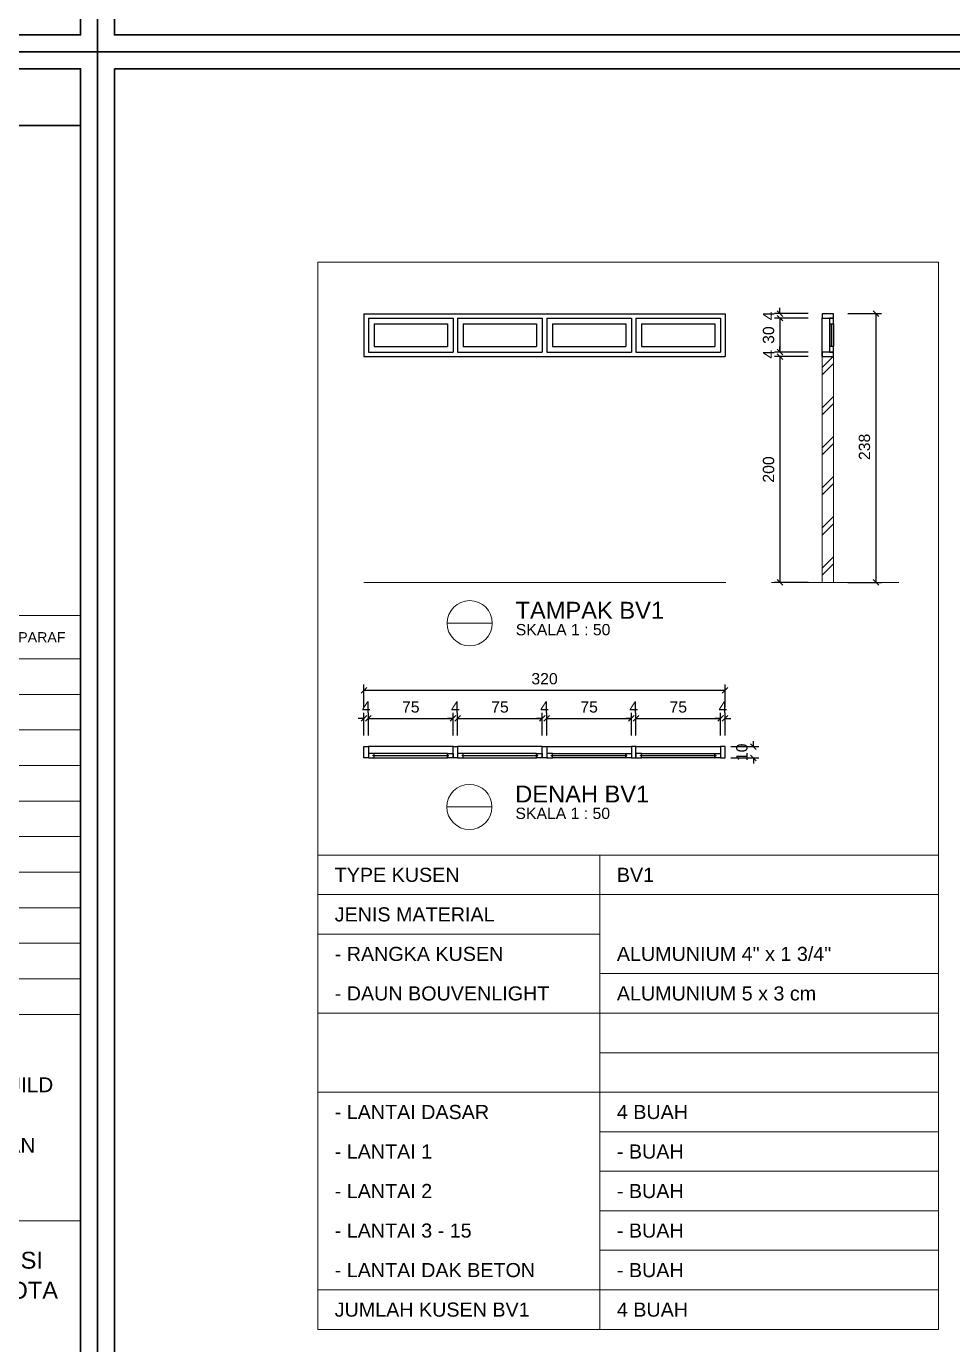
# Model space of a CAD drawing. Header units: millimetres. Extents: x -108 to 357, y -17 to 192.
# Drawn here: x 292.38 to 308.79, y 4.69 to 28.03 of the extents above; entities that cross this region are included whole.
import ezdxf
from ezdxf.enums import TextEntityAlignment as Align

# ---------------------------------------------------------------- set-up
doc = ezdxf.new("R2010")
doc.units = ezdxf.units.MM
doc.layers.get('defpoints').update_dxf_attribs({"color": 1})
for name, color, linetype, lineweight in [('ars', 11, 'Continuous', 0), ('KACA', 151, 'Continuous', 5), ('KOP', 7, 'Continuous', 20), ('KOP GARIS', 1, 'Continuous', 30), ('lan', 7, 'Continuous', 15), ('NOT', 7, 'Continuous', 20), ('tem', 5, 'Continuous', 20), ('u', 6, 'Continuous', 20)]:
    doc.layers.add(name, color=color, linetype=linetype, lineweight=lineweight)
doc.layers.add('Kusen', color=30, linetype='Continuous')
doc.styles.add('BOLD', font='arial.ttf')
doc.styles.get("Standard").update_dxf_attribs({"font": 'arial.ttf'})
doc.dimstyles.new('SK-50', dxfattribs={"dimscale": 0, "dimtxt": 0.2, "dimasz": 0.1, "dimexe": 0.1, "dimexo": 0, "dimgap": 0.1, "dimtad": 1, "dimdec": 0, "dimlfac": 50, "dimzin": 0, "dimdsep": 46, "dimtxsty": 'Standard', "dimblk": 'OBLIQUE', "dimcen": 0.09, "dimclrd": 256, "dimclre": 256, "dimclrt": 256, "dimadec": 0, "dimazin": 0, "dimtfac": 1, "dimtdec": 0, "dimtofl": 0, "dimtmove": 0, "dimatfit": 3, "dimldrblk": 'OBLIQUE', "dimfxl": 0, "dimtolj": 1, "dimtzin": 0, "dimarcsym": 0})

# ---------------------------------------------------------------- blocks, each defined once
blk = doc.blocks.new('BV 320')
at = {"layer": 'KACA'}
for points in [[(0.0275, 3.12), (0.0275, 2.45), (0.0325, 2.45), (0.0325, 3.12)], [(0.0275, 2.33), (0.0275, 1.66), (0.0325, 1.66), (0.0325, 2.33)], [(0.0275, 0.87), (0.0275, 1.54), (0.0325, 1.54), (0.0325, 0.87)], [(0.0275, 0.08), (0.0275, 0.75), (0.0325, 0.75), (0.0325, 0.08)]]:
    blk.add_lwpolyline(points, close=True, dxfattribs=at)
at = {"layer": 'Kusen'}
for p, q in [((-0.05, 2.41), (-0.05, 3.16)), ((0.01, 2.46), (0.01, 3.11)), ((0.05, 3.11), (0.05, 2.46)), ((-0.05, 1.62), (-0.05, 2.37)), ((0.01, 1.67), (0.01, 2.32)), ((0.05, 2.32), (0.05, 1.67)), ((-0.05, 1.58), (-0.05, 0.83)), ((0.01, 1.53), (0.01, 0.88)), ((0.05, 0.88), (0.05, 1.53)), ((-0.05, 0.79), (-0.05, 0.04)), ((0.01, 0.74), (0.01, 0.09)), ((0.05, 0.09), (0.05, 0.74))]:
    blk.add_line(p, q, dxfattribs=at)
for points in [[(-0.05, 3.2), (-0.05, 3.16), (0.05, 3.16), (0.05, 3.2)], [(-0.05, 2.41), (-0.05, 2.37), (0.05, 2.37), (0.05, 2.41)], [(-0.05, 1.58), (-0.05, 1.62), (0.05, 1.62), (0.05, 1.58)], [(-0.05, 0.79), (-0.05, 0.83), (0.05, 0.83), (0.05, 0.79)], [(-0.05, 0), (-0.05, 0.04), (0.05, 0.04), (0.05, 0)]]:
    blk.add_lwpolyline(points, close=True, dxfattribs=at)
for points in [[(0.0275, 3.11), (0.01, 3.11), (0.01, 3.16), (0.05, 3.16), (0.05, 3.11), (0.0325, 3.11), (0.0325, 3.12), (0.0275, 3.12), (0.0275, 3.11)], [(0.0275, 2.46), (0.01, 2.46), (0.01, 2.41), (0.05, 2.41), (0.05, 2.46), (0.0325, 2.46), (0.0325, 2.45), (0.0275, 2.45), (0.0275, 2.46)], [(0.0275, 2.32), (0.01, 2.32), (0.01, 2.37), (0.05, 2.37), (0.05, 2.32), (0.0325, 2.32), (0.0325, 2.33), (0.0275, 2.33), (0.0275, 2.32)], [(0.0275, 1.67), (0.01, 1.67), (0.01, 1.62), (0.05, 1.62), (0.05, 1.67), (0.0325, 1.67), (0.0325, 1.66), (0.0275, 1.66), (0.0275, 1.67)], [(0.0275, 1.53), (0.01, 1.53), (0.01, 1.58), (0.05, 1.58), (0.05, 1.53), (0.0325, 1.53), (0.0325, 1.54), (0.0275, 1.54), (0.0275, 1.53)], [(0.0275, 0.88), (0.01, 0.88), (0.01, 0.83), (0.05, 0.83), (0.05, 0.88), (0.0325, 0.88), (0.0325, 0.87), (0.0275, 0.87), (0.0275, 0.88)], [(0.0275, 0.74), (0.01, 0.74), (0.01, 0.79), (0.05, 0.79), (0.05, 0.74), (0.0325, 0.74), (0.0325, 0.75), (0.0275, 0.75), (0.0275, 0.74)], [(0.0275, 0.09), (0.01, 0.09), (0.01, 0.04), (0.05, 0.04), (0.05, 0.09), (0.0325, 0.09), (0.0325, 0.08), (0.0275, 0.08), (0.0275, 0.09)]]:
    blk.add_lwpolyline(points, dxfattribs=at)
blk = doc.blocks.new('_Oblique')
at = {"color": 0, "linetype": 'ByBlock', "lineweight": -2}
blk.add_line((-0.5, -0.5), (0.5, 0.5), dxfattribs=at)
blk = doc.blocks.new('*D189')
at = {"layer": 'defpoints', "color": 0}
for p in [(299.942, 15.776), (298.442, 15.476), (299.942, 15.476)]:
    blk.add_point(p, dxfattribs=at)
at = {"layer": 'u', "lineweight": -2}
for p, q in [((298.442, 15.476), (298.442, 15.876)), ((298.442, 15.776), (299.942, 15.776)), ((299.942, 15.476), (299.942, 15.876))]:
    blk.add_line(p, q, dxfattribs=at)
at = {"layer": 'u', "lineweight": -2, "xscale": 0.1, "yscale": 0.1, "zscale": 0.1, "rotation": 180}
blk.add_blockref('_Oblique', (298.442, 15.776), dxfattribs=at)
at = {"layer": 'u', "lineweight": -2, "xscale": 0.1, "yscale": 0.1, "zscale": 0.1}
blk.add_blockref('_Oblique', (299.942, 15.776), dxfattribs=at)
at = {"layer": 'u', "insert": (299.192, 15.978), "char_height": 0.2, "attachment_point": 5}
blk.add_mtext('\\A1;75', dxfattribs=at)
blk = doc.blocks.new('*D552')
at = {"layer": 'defpoints', "color": 0}
for p in [(300.022, 15.776), (299.942, 15.476), (300.022, 15.476)]:
    blk.add_point(p, dxfattribs=at)
at = {"layer": 'u', "lineweight": -2}
for p, q in [((299.942, 15.776), (299.842, 15.776)), ((299.942, 15.476), (299.942, 15.876)), ((300.022, 15.476), (300.022, 15.876)), ((300.022, 15.776), (300.122, 15.776))]:
    blk.add_line(p, q, dxfattribs=at)
at = {"layer": 'u', "lineweight": -2, "xscale": 0.1, "yscale": 0.1, "zscale": 0.1}
blk.add_blockref('_Oblique', (299.942, 15.776), dxfattribs=at)
at = {"layer": 'u', "lineweight": -2, "xscale": 0.1, "yscale": 0.1, "zscale": 0.1, "rotation": 180}
blk.add_blockref('_Oblique', (300.022, 15.776), dxfattribs=at)
at = {"layer": 'u', "insert": (299.982, 15.976), "char_height": 0.2, "attachment_point": 5}
blk.add_mtext('\\A1;4', dxfattribs=at)
blk = doc.blocks.new('*D190')
at = {"layer": 'defpoints', "color": 0}
for p in [(304.762, 16.276), (298.362, 15.976), (304.762, 15.976)]:
    blk.add_point(p, dxfattribs=at)
at = {"layer": 'u', "lineweight": -2}
for p, q in [((298.362, 15.976), (298.362, 16.376)), ((304.762, 15.976), (304.762, 16.376)), ((298.362, 16.276), (304.762, 16.276))]:
    blk.add_line(p, q, dxfattribs=at)
at = {"layer": 'u', "lineweight": -2, "xscale": 0.1, "yscale": 0.1, "zscale": 0.1, "rotation": 180}
blk.add_blockref('_Oblique', (298.362, 16.276), dxfattribs=at)
at = {"layer": 'u', "lineweight": -2, "xscale": 0.1, "yscale": 0.1, "zscale": 0.1}
blk.add_blockref('_Oblique', (304.762, 16.276), dxfattribs=at)
at = {"layer": 'u', "insert": (301.562, 16.478), "char_height": 0.2, "attachment_point": 5}
blk.add_mtext('\\A1;320', dxfattribs=at)
blk = doc.blocks.new('*D191')
at = {"layer": 'defpoints', "color": 0}
for p in [(304.862, 15.276), (304.862, 15.076), (305.262, 15.076)]:
    blk.add_point(p, dxfattribs=at)
at = {"layer": 'u', "lineweight": -2}
for p, q in [((304.862, 15.276), (305.362, 15.276)), ((305.262, 15.276), (305.262, 15.376)), ((304.862, 15.076), (305.362, 15.076)), ((305.262, 15.076), (305.262, 14.976))]:
    blk.add_line(p, q, dxfattribs=at)
at = {"layer": 'u', "lineweight": -2, "xscale": 0.1, "yscale": 0.1, "zscale": 0.1}
for p, rotation in [((305.262, 15.276), 270), ((305.262, 15.076), 90)]:
    blk.add_blockref('_Oblique', p, dxfattribs=dict(at, rotation=rotation))
at = {"layer": 'u', "insert": (305.06, 15.176), "char_height": 0.2, "attachment_point": 5, "rotation": 90}
blk.add_mtext('\\A1;10', dxfattribs=at)
blk = doc.blocks.new('*D553')
at = {"layer": 'defpoints', "color": 0}
for p in [(298.442, 15.776), (298.362, 15.476), (298.442, 15.476)]:
    blk.add_point(p, dxfattribs=at)
at = {"layer": 'u', "lineweight": -2}
for p, q in [((298.362, 15.776), (298.262, 15.776)), ((298.362, 15.476), (298.362, 15.876)), ((298.442, 15.476), (298.442, 15.876)), ((298.442, 15.776), (298.542, 15.776))]:
    blk.add_line(p, q, dxfattribs=at)
at = {"layer": 'u', "lineweight": -2, "xscale": 0.1, "yscale": 0.1, "zscale": 0.1}
blk.add_blockref('_Oblique', (298.362, 15.776), dxfattribs=at)
at = {"layer": 'u', "lineweight": -2, "xscale": 0.1, "yscale": 0.1, "zscale": 0.1, "rotation": 180}
blk.add_blockref('_Oblique', (298.442, 15.776), dxfattribs=at)
at = {"layer": 'u', "insert": (298.402, 15.976), "char_height": 0.2, "attachment_point": 5}
blk.add_mtext('\\A1;4', dxfattribs=at)
blk = doc.blocks.new('Ndtpd')
blk.add_line((0.747, 0), (-0.747, 0))
blk.add_circle((0, 0), 0.747)
at = {"flags": 4}
for tag, height, p in [('NO', 0.5, (0, 0.148)), ('NOLBR', 0.3, (0, -0.398))]:
    blk.add_attdef(tag, text='', height=height, dxfattribs=at).set_placement(p, align=Align.CENTER)
for tag, p, height in [('NDTPD', (1.516, 0.148), 0.5), ('SKALA', (1.523, -0.398), 0.3)]:
    blk.add_attdef(tag, p, '', height=height, dxfattribs=at)
blk = doc.blocks.new('*D194')
at = {"layer": 'defpoints', "color": 0}
for p in [(301.522, 15.776), (300.022, 15.476), (301.522, 15.476)]:
    blk.add_point(p, dxfattribs=at)
at = {"layer": 'u', "lineweight": -2}
for p, q in [((300.022, 15.476), (300.022, 15.876)), ((300.022, 15.776), (301.522, 15.776)), ((301.522, 15.476), (301.522, 15.876))]:
    blk.add_line(p, q, dxfattribs=at)
at = {"layer": 'u', "lineweight": -2, "xscale": 0.1, "yscale": 0.1, "zscale": 0.1, "rotation": 180}
blk.add_blockref('_Oblique', (300.022, 15.776), dxfattribs=at)
at = {"layer": 'u', "lineweight": -2, "xscale": 0.1, "yscale": 0.1, "zscale": 0.1}
blk.add_blockref('_Oblique', (301.522, 15.776), dxfattribs=at)
at = {"layer": 'u', "insert": (300.772, 15.978), "char_height": 0.2, "attachment_point": 5}
blk.add_mtext('\\A1;75', dxfattribs=at)
blk = doc.blocks.new('*D554')
at = {"layer": 'defpoints', "color": 0}
for p in [(301.602, 15.776), (301.522, 15.476), (301.602, 15.476)]:
    blk.add_point(p, dxfattribs=at)
at = {"layer": 'u', "lineweight": -2}
for p, q in [((301.522, 15.776), (301.422, 15.776)), ((301.522, 15.476), (301.522, 15.876)), ((301.602, 15.476), (301.602, 15.876)), ((301.602, 15.776), (301.702, 15.776))]:
    blk.add_line(p, q, dxfattribs=at)
at = {"layer": 'u', "lineweight": -2, "xscale": 0.1, "yscale": 0.1, "zscale": 0.1}
blk.add_blockref('_Oblique', (301.522, 15.776), dxfattribs=at)
at = {"layer": 'u', "lineweight": -2, "xscale": 0.1, "yscale": 0.1, "zscale": 0.1, "rotation": 180}
blk.add_blockref('_Oblique', (301.602, 15.776), dxfattribs=at)
at = {"layer": 'u', "insert": (301.562, 15.976), "char_height": 0.2, "attachment_point": 5}
blk.add_mtext('\\A1;4', dxfattribs=at)
blk = doc.blocks.new('*D196')
at = {"layer": 'defpoints', "color": 0}
for p in [(303.102, 15.776), (301.602, 15.476), (303.102, 15.476)]:
    blk.add_point(p, dxfattribs=at)
at = {"layer": 'u', "lineweight": -2}
for p, q in [((301.602, 15.476), (301.602, 15.876)), ((301.602, 15.776), (303.102, 15.776)), ((303.102, 15.476), (303.102, 15.876))]:
    blk.add_line(p, q, dxfattribs=at)
at = {"layer": 'u', "lineweight": -2, "xscale": 0.1, "yscale": 0.1, "zscale": 0.1, "rotation": 180}
blk.add_blockref('_Oblique', (301.602, 15.776), dxfattribs=at)
at = {"layer": 'u', "lineweight": -2, "xscale": 0.1, "yscale": 0.1, "zscale": 0.1}
blk.add_blockref('_Oblique', (303.102, 15.776), dxfattribs=at)
at = {"layer": 'u', "insert": (302.352, 15.978), "char_height": 0.2, "attachment_point": 5}
blk.add_mtext('\\A1;75', dxfattribs=at)
blk = doc.blocks.new('*D555')
at = {"layer": 'defpoints', "color": 0}
for p in [(303.182, 15.776), (303.102, 15.476), (303.182, 15.476)]:
    blk.add_point(p, dxfattribs=at)
at = {"layer": 'u', "lineweight": -2}
for p, q in [((303.102, 15.776), (303.002, 15.776)), ((303.102, 15.476), (303.102, 15.876)), ((303.182, 15.476), (303.182, 15.876)), ((303.182, 15.776), (303.282, 15.776))]:
    blk.add_line(p, q, dxfattribs=at)
at = {"layer": 'u', "lineweight": -2, "xscale": 0.1, "yscale": 0.1, "zscale": 0.1}
blk.add_blockref('_Oblique', (303.102, 15.776), dxfattribs=at)
at = {"layer": 'u', "lineweight": -2, "xscale": 0.1, "yscale": 0.1, "zscale": 0.1, "rotation": 180}
blk.add_blockref('_Oblique', (303.182, 15.776), dxfattribs=at)
at = {"layer": 'u', "insert": (303.142, 15.976), "char_height": 0.2, "attachment_point": 5}
blk.add_mtext('\\A1;4', dxfattribs=at)
blk = doc.blocks.new('*D198')
at = {"layer": 'defpoints', "color": 0}
for p in [(304.682, 15.776), (303.182, 15.476), (304.682, 15.476)]:
    blk.add_point(p, dxfattribs=at)
at = {"layer": 'u', "lineweight": -2}
for p, q in [((303.182, 15.476), (303.182, 15.876)), ((303.182, 15.776), (304.682, 15.776)), ((304.682, 15.476), (304.682, 15.876))]:
    blk.add_line(p, q, dxfattribs=at)
at = {"layer": 'u', "lineweight": -2, "xscale": 0.1, "yscale": 0.1, "zscale": 0.1, "rotation": 180}
blk.add_blockref('_Oblique', (303.182, 15.776), dxfattribs=at)
at = {"layer": 'u', "lineweight": -2, "xscale": 0.1, "yscale": 0.1, "zscale": 0.1}
blk.add_blockref('_Oblique', (304.682, 15.776), dxfattribs=at)
at = {"layer": 'u', "insert": (303.932, 15.978), "char_height": 0.2, "attachment_point": 5}
blk.add_mtext('\\A1;75', dxfattribs=at)
blk = doc.blocks.new('*D556')
at = {"layer": 'defpoints', "color": 0}
for p in [(304.762, 15.776), (304.682, 15.476), (304.762, 15.476)]:
    blk.add_point(p, dxfattribs=at)
at = {"layer": 'u', "lineweight": -2}
for p, q in [((304.682, 15.776), (304.582, 15.776)), ((304.682, 15.476), (304.682, 15.876)), ((304.762, 15.476), (304.762, 15.876)), ((304.762, 15.776), (304.862, 15.776))]:
    blk.add_line(p, q, dxfattribs=at)
at = {"layer": 'u', "lineweight": -2, "xscale": 0.1, "yscale": 0.1, "zscale": 0.1}
blk.add_blockref('_Oblique', (304.682, 15.776), dxfattribs=at)
at = {"layer": 'u', "lineweight": -2, "xscale": 0.1, "yscale": 0.1, "zscale": 0.1, "rotation": 180}
blk.add_blockref('_Oblique', (304.762, 15.776), dxfattribs=at)
at = {"layer": 'u', "insert": (304.722, 15.976), "char_height": 0.2, "attachment_point": 5}
blk.add_mtext('\\A1;4', dxfattribs=at)
blk = doc.blocks.new('*D566')
at = {"layer": 'defpoints', "color": 0}
for p in [(306.234, 22.185), (305.734, 18.185), (306.234, 18.185)]:
    blk.add_point(p, dxfattribs=at)
at = {"layer": 'u', "lineweight": -2}
for p, q in [((306.234, 22.185), (305.634, 22.185)), ((305.734, 22.185), (305.734, 18.185)), ((306.234, 18.185), (305.634, 18.185))]:
    blk.add_line(p, q, dxfattribs=at)
at = {"layer": 'u', "lineweight": -2, "xscale": 0.1, "yscale": 0.1, "zscale": 0.1}
for p, rotation in [((305.734, 22.185), 90), ((305.734, 18.185), 270)]:
    blk.add_blockref('_Oblique', p, dxfattribs=dict(at, rotation=rotation))
at = {"layer": 'u', "insert": (305.532, 20.185), "char_height": 0.2, "attachment_point": 5, "rotation": 90}
blk.add_mtext('\\A1;200', dxfattribs=at)
blk = doc.blocks.new('*D567')
at = {"layer": 'defpoints', "color": 0}
for p in [(306.234, 22.945), (305.734, 22.865), (306.234, 22.865)]:
    blk.add_point(p, dxfattribs=at)
at = {"layer": 'u', "lineweight": -2}
for p, q in [((306.234, 22.945), (305.634, 22.945)), ((305.734, 22.945), (305.734, 23.045)), ((306.234, 22.865), (305.634, 22.865)), ((305.734, 22.865), (305.734, 22.765))]:
    blk.add_line(p, q, dxfattribs=at)
at = {"layer": 'u', "lineweight": -2, "xscale": 0.1, "yscale": 0.1, "zscale": 0.1}
for p, rotation in [((305.734, 22.945), 270), ((305.734, 22.865), 90)]:
    blk.add_blockref('_Oblique', p, dxfattribs=dict(at, rotation=rotation))
at = {"layer": 'u', "insert": (305.534, 22.905), "char_height": 0.2, "attachment_point": 5, "rotation": 90}
blk.add_mtext('\\A1;4', dxfattribs=at)
blk = doc.blocks.new('*D568')
at = {"layer": 'defpoints', "color": 0}
for p in [(306.934, 22.945), (306.934, 18.185), (307.434, 18.185)]:
    blk.add_point(p, dxfattribs=at)
at = {"layer": 'u', "lineweight": -2}
for p, q in [((306.934, 22.945), (307.534, 22.945)), ((307.434, 22.945), (307.434, 18.185)), ((306.934, 18.185), (307.534, 18.185))]:
    blk.add_line(p, q, dxfattribs=at)
at = {"layer": 'u', "lineweight": -2, "xscale": 0.1, "yscale": 0.1, "zscale": 0.1}
for p, rotation in [((307.434, 22.945), 90), ((307.434, 18.185), 270)]:
    blk.add_blockref('_Oblique', p, dxfattribs=dict(at, rotation=rotation))
at = {"layer": 'u', "insert": (307.232, 20.585), "char_height": 0.2, "attachment_point": 5, "rotation": 90}
blk.add_mtext('\\A1;238', dxfattribs=at)
blk = doc.blocks.new('*D569')
at = {"layer": 'defpoints', "color": 0}
for p in [(305.734, 22.185), (306.234, 22.265), (306.234, 22.185)]:
    blk.add_point(p, dxfattribs=at)
at = {"layer": 'u', "lineweight": -2}
for p, q in [((306.234, 22.265), (305.634, 22.265)), ((306.234, 22.185), (305.634, 22.185)), ((305.734, 22.265), (305.734, 22.365)), ((305.734, 22.185), (305.734, 22.085))]:
    blk.add_line(p, q, dxfattribs=at)
at = {"layer": 'u', "lineweight": -2, "xscale": 0.1, "yscale": 0.1, "zscale": 0.1}
for p, rotation in [((305.734, 22.265), 270), ((305.734, 22.185), 90)]:
    blk.add_blockref('_Oblique', p, dxfattribs=dict(at, rotation=rotation))
at = {"layer": 'u', "insert": (305.534, 22.225), "char_height": 0.2, "attachment_point": 5, "rotation": 90}
blk.add_mtext('\\A1;4', dxfattribs=at)
blk = doc.blocks.new('*D570')
at = {"layer": 'defpoints', "color": 0}
for p in [(306.234, 22.865), (305.734, 22.265), (306.234, 22.265)]:
    blk.add_point(p, dxfattribs=at)
at = {"layer": 'u', "lineweight": -2}
for p, q in [((306.234, 22.865), (305.634, 22.865)), ((305.734, 22.865), (305.734, 22.265)), ((306.234, 22.265), (305.634, 22.265))]:
    blk.add_line(p, q, dxfattribs=at)
at = {"layer": 'u', "lineweight": -2, "xscale": 0.1, "yscale": 0.1, "zscale": 0.1}
for p, rotation in [((305.734, 22.865), 90), ((305.734, 22.265), 270)]:
    blk.add_blockref('_Oblique', p, dxfattribs=dict(at, rotation=rotation))
at = {"layer": 'u', "insert": (305.532, 22.565), "char_height": 0.2, "attachment_point": 5, "rotation": 90}
blk.add_mtext('\\A1;30', dxfattribs=at)
blk = doc.blocks.new('KOP A3 DED')
blk.add_lwpolyline([(-21, 29.697), (21, 29.697), (21, 0), (-21, 0), (-21, 29.697)])
at = {"layer": 'KOP'}
for p, q in [((15.51, 23.042), (20.8, 23.042)), ((15.51, 22.531), (20.8, 22.531)), ((15.51, 22.111), (20.8, 22.111)), ((15.51, 21.691), (20.8, 21.691)), ((15.51, 21.271), (20.8, 21.271)), ((15.51, 20.852), (20.8, 20.852)), ((15.51, 20.432), (20.8, 20.432)), ((15.51, 20.012), (20.8, 20.012)), ((15.51, 19.592), (20.8, 19.592)), ((15.51, 19.172), (20.8, 19.172)), ((15.51, 18.753), (20.8, 18.753)), ((15.51, 18.333), (20.8, 18.333)), ((15.51, 18.333), (20.8, 18.333)), ((15.51, 15.896), (20.8, 15.896))]:
    blk.add_line(p, q, dxfattribs=at)
at = {"layer": 'KOP GARIS'}
blk.add_line((15.51, 28.826), (20.8, 28.826), dxfattribs=at)
blk.add_lwpolyline([(-20.8, 29.497), (20.8, 29.497), (20.8, 0.2), (-20.8, 0.2)], close=True, dxfattribs=at)
at = {"layer": 'KOP', "style": 'BOLD'}
for s, height, p in [('PARAF', 0.12, (20.343, 22.786)), ('JASA KONSTRUKSI DESIGN AND BUILD', 0.17498, (18.155, 17.501)), ('PULOGEBANG DAN PENGGILINGAN', 0.17498, (18.155, 16.786)), ('PEMERINTAH PROVINSI ', 0.19998, (18.773, 15.43)), ('DAERAH KHUSU IBUKOTA', 0.19998, (18.773, 15.075))]:
    blk.add_text(s, height=height, dxfattribs=at).set_placement(p, align=Align.MIDDLE_CENTER)
for tag, p in [('JUDUL1', (15.945, 4.092)), ('JUDUL2', (15.945, 3.747)), ('JUDUL3', (15.945, 3.427)), ('NO', (17.215, 1.101)), ('REFF', (17.207, 0.727)), ('FILE', (17.189, 0.336))]:
    blk.add_attdef(tag, p, '', height=0.12, dxfattribs=at)
for tag, p in [('SCALE1', (18.171, 1.948)), ('NAME', (16.363, 1.738)), ('SCALE2', (18.169, 1.733)), ('DATE', (19.9, 1.757)), ('SCALE3', (18.17, 1.521))]:
    blk.add_attdef(tag, text='', height=0.12, dxfattribs=at).set_placement(p, align=Align.MIDDLE_CENTER)

msp = doc.modelspace()

# ---------------------------------------------------------------- hatches: boundary and pattern name
at = {"layer": 'ars'}
h = msp.add_hatch(dxfattribs=at)
h.set_pattern_fill('TEMBOK', color=256, scale=0.502197)
h.set_pattern_definition([(225, (316.82676, 111.04327), (0.355107, -0.355107), []), (225, (316.7012, 111.04327), (0.355107, -0.355107), [])])
h.paths.add_polyline_path([(306.68206, 18.18453), (306.68206, 22.18453), (306.48118, 22.18453), (306.48118, 18.18453)])

# ---------------------------------------------------------------- linework, layer by layer
msp.add_lwpolyline([(306.65381, 22.36453), (306.65381, 22.76453), (306.64381, 22.76453), (306.64381, 22.36453)], dxfattribs=at)
at = {"layer": 'Kusen', "linetype": 'ByBlock'}
for p, q in [((298.36196, 22.94453), (298.36196, 22.18453)), ((298.36196, 22.94453), (304.76196, 22.94453)), ((304.76196, 22.94453), (304.76196, 22.18453)), ((298.44196, 22.86453), (298.44196, 22.26453)), ((298.44196, 22.86453), (299.94196, 22.86453)), ((298.54196, 22.76453), (298.54196, 22.36453)), ((298.54196, 22.76453), (299.84196, 22.76453)), ((299.84196, 22.76453), (299.84196, 22.36453)), ((299.94196, 22.86453), (299.94196, 22.26453)), ((300.02196, 22.86453), (301.52196, 22.86453)), ((300.02196, 22.86453), (300.02196, 22.26453)), ((300.12196, 22.76453), (301.42196, 22.76453)), ((300.12196, 22.76453), (300.12196, 22.36453)), ((301.42196, 22.76453), (301.42196, 22.36453)), ((301.52196, 22.86453), (301.52196, 22.26453)), ((301.60196, 22.86453), (303.10196, 22.86453)), ((301.60196, 22.86453), (301.60196, 22.26453)), ((301.70196, 22.76453), (303.00196, 22.76453)), ((301.70196, 22.76453), (301.70196, 22.36453)), ((303.00196, 22.76453), (303.00196, 22.36453)), ((303.10196, 22.86453), (303.10196, 22.26453)), ((303.18196, 22.86453), (304.68196, 22.86453)), ((303.18196, 22.86453), (303.18196, 22.26453)), ((303.28196, 22.76453), (304.58196, 22.76453)), ((303.28196, 22.76453), (303.28196, 22.36453)), ((304.58196, 22.76453), (304.58196, 22.36453)), ((304.68196, 22.86453), (304.68196, 22.26453)), ((298.36196, 22.18453), (304.76196, 22.18453)), ((298.44196, 22.26453), (299.94196, 22.26453)), ((298.54196, 22.36453), (299.84196, 22.36453)), ((300.02196, 22.26453), (301.52196, 22.26453)), ((300.12196, 22.36453), (301.42196, 22.36453)), ((301.60196, 22.26453), (303.10196, 22.26453)), ((301.70196, 22.36453), (303.00196, 22.36453)), ((303.18196, 22.26453), (304.68196, 22.26453)), ((303.28196, 22.36453), (304.58196, 22.36453))]:
    msp.add_line(p, q, dxfattribs=at)
at = {"layer": 'Kusen'}
for p, q in [((306.48381, 22.18453), (306.48381, 22.86453)), ((306.61381, 22.76453), (306.61381, 22.36453)), ((306.68381, 22.76453), (306.68381, 22.36453))]:
    msp.add_line(p, q, dxfattribs=at)
for points in [[(306.48381, 22.86453), (306.68381, 22.86453), (306.68381, 22.94453), (306.48381, 22.94453)], [(306.61381, 22.76453), (306.68381, 22.76453), (306.68381, 22.86453), (306.61381, 22.86453)], [(306.48381, 22.18453), (306.68381, 22.18453), (306.68381, 22.26453), (306.48381, 22.26453)], [(306.61381, 22.26453), (306.68381, 22.26453), (306.68381, 22.36453), (306.61381, 22.36453)]]:
    msp.add_lwpolyline(points, close=True, dxfattribs=at)
at = {"layer": 'lan'}
for p, q in [((297.54364, 4.95552), (297.54364, 23.85552)), ((308.54364, 23.85552), (297.54364, 23.85552)), ((308.54364, 4.95552), (308.54364, 23.85552)), ((305.58381, 18.18453), (307.83789, 18.18453)), ((308.54364, 13.35552), (297.54364, 13.35552)), ((302.54364, 4.95552), (302.54364, 13.35552)), ((308.54364, 12.65552), (297.54364, 12.65552)), ((302.54364, 11.95552), (297.54364, 11.95552)), ((308.54364, 11.25552), (302.54364, 11.25552)), ((308.54364, 10.55552), (297.54364, 10.55552)), ((308.54364, 9.85552), (302.54364, 9.85552)), ((308.54364, 9.15552), (297.54364, 9.15552)), ((308.54364, 8.45552), (302.54364, 8.45552)), ((308.54364, 7.75552), (302.54364, 7.75552)), ((308.54364, 7.05552), (302.54364, 7.05552)), ((308.54364, 6.35552), (302.54364, 6.35552)), ((308.54364, 5.65552), (297.54364, 5.65552)), ((308.54364, 4.95552), (297.54364, 4.95552))]:
    msp.add_line(p, q, dxfattribs=at)
at = {"layer": 'lan', "linetype": 'Continuous', "ltscale": 2}
msp.add_line((304.77714, 18.18453), (298.36196, 18.18453), dxfattribs=at)
at = {"layer": 'tem'}
for p, q in [((306.48293, 22.18453), (306.48293, 18.18453)), ((306.68381, 22.18453), (306.48293, 22.18453)), ((306.68381, 18.18453), (306.68381, 22.18453))]:
    msp.add_line(p, q, dxfattribs=at)

# ---------------------------------------------------------------- block references
at = {"xscale": 1.5, "yscale": 1.5, "zscale": 1.5}
for p in [(262.13958, 27.58074), (325.13958, 27.58074), (262.13958, -16.96472), (325.13958, -16.96472)]:
    msp.add_blockref('KOP A3 DED', p, dxfattribs=at)
at = {"xscale": 2, "yscale": 2, "zscale": 2, "rotation": 270}
msp.add_blockref('BV 320', (298.36196, 15.17581), dxfattribs=at)
at = {"layer": 'NOT'}
ref = msp.add_blockref('Ndtpd', (300.23635, 17.46193), dxfattribs=dict(at, xscale=0.5354752342704153, yscale=0.5354752342704153, zscale=0.5354752342704153))
ref.add_attrib('NDTPD', 'TAMPAK BV1', (301.04814, 17.54095), dxfattribs={"layer": '0', "height": 0.3, "flags": 4})
ref.add_attrib('SKALA', 'SKALA 1 : 50', (301.05201, 17.24862), dxfattribs={"layer": '0', "height": 0.2, "flags": 4})
ref = msp.add_blockref('Ndtpd', (300.23032, 14.20832), dxfattribs=dict(at, xscale=0.5354752342704153, yscale=0.5354752342704153, zscale=0.5354752342704153))
ref.add_attrib('NDTPD', 'DENAH BV1', (301.04211, 14.28733), dxfattribs={"layer": '0', "height": 0.3, "flags": 4})
ref.add_attrib('SKALA', 'SKALA 1 : 50', (301.04598, 13.995), dxfattribs={"layer": '0', "height": 0.2, "flags": 4})

# ---------------------------------------------------------------- texts
for s, p in [('TYPE KUSEN', (297.84364, 12.88052)), ('BV1', (302.84364, 12.88052)), ('JENIS MATERIAL', (297.84364, 12.18052)), ('- RANGKA KUSEN', (297.84364, 11.48052)), ('ALUMUNIUM 4" x 1 3/4"', (302.84364, 11.48052)), ('- DAUN BOUVENLIGHT', (297.84364, 10.78052)), ('ALUMUNIUM 5 x 3 cm', (302.84364, 10.78052)), ('- LANTAI DASAR', (297.84364, 8.68052)), ('4 BUAH', (302.84364, 8.68052)), ('- LANTAI 1', (297.84364, 7.98052)), ('- BUAH', (302.84364, 7.98052)), ('- LANTAI 2', (297.84364, 7.28052)), ('- BUAH', (302.84364, 7.28052)), ('- LANTAI 3 - 15', (297.84364, 6.58052)), ('- BUAH', (302.84364, 6.58052)), ('- LANTAI DAK BETON', (297.84364, 5.88052)), ('- BUAH', (302.84364, 5.88052)), ('JUMLAH KUSEN BV1', (297.84364, 5.18052)), ('4 BUAH', (302.84364, 5.18052))]:
    msp.add_text(s, height=0.25, dxfattribs=at).set_placement(p)

# ---------------------------------------------------------------- dimensions: what is measured, and where the dimension line sits
at = {"layer": 'u'}
for base, p1, p2, override, picture, middle in [((305.73381, 22.26453), (306.23381, 22.86453), (306.23381, 22.26453), {"dimscale": 1}, '*D570', (305.73381, 22.56453)), ((305.73381, 22.86453), (306.23381, 22.94453), (306.23381, 22.86453), {"dimscale": 1}, '*D567', (305.73381, 22.90453)), ((307.43381, 18.18453), (306.93381, 22.94453), (306.93381, 18.18453), {"dimscale": 1}, '*D568', (307.43381, 20.58453)), ((305.73381, 18.18453), (306.23381, 22.18453), (306.23381, 18.18453), {"dimscale": 1}, '*D566', (305.73381, 20.18453)), ((305.73381, 22.18453), (306.23381, 22.26453), (306.23381, 22.18453), {"dimscale": 1}, '*D569', (305.73381, 22.22453)), ((305.26196, 15.07581), (304.86196, 15.27581), (304.86196, 15.07581), {"dimscale": 1, "dimtxt": 0.2}, '*D191', (305.26196, 15.17581))]:
    dim = msp.add_linear_dim(base=base, p1=p1, p2=p2, angle=270, dimstyle='SK-50', override=override, dxfattribs=at)
    dim.commit()
    dim.dimension.update_dxf_attribs({"geometry": picture, "text_midpoint": middle, "dimtype": 160})
for base, p1, p2, override, picture, middle in [((304.76196, 16.27581), (298.36196, 15.97581), (304.76196, 15.97581), {"dimscale": 1, "dimtxt": 0.2}, '*D190', (301.56196, 16.27581)), ((298.44196, 15.77581), (298.36196, 15.47581), (298.44196, 15.47581), {"dimscale": 1}, '*D553', (298.40196, 15.77581)), ((299.94196, 15.77581), (298.44196, 15.47581), (299.94196, 15.47581), {"dimscale": 1, "dimtxt": 0.2}, '*D189', (299.19196, 15.77581)), ((300.02196, 15.77581), (299.94196, 15.47581), (300.02196, 15.47581), {"dimscale": 1}, '*D552', (299.98196, 15.77581)), ((301.52196, 15.77581), (300.02196, 15.47581), (301.52196, 15.47581), {"dimscale": 1, "dimtxt": 0.2}, '*D194', (300.77196, 15.77581)), ((301.60196, 15.77581), (301.52196, 15.47581), (301.60196, 15.47581), {"dimscale": 1}, '*D554', (301.56196, 15.77581)), ((303.10196, 15.77581), (301.60196, 15.47581), (303.10196, 15.47581), {"dimscale": 1, "dimtxt": 0.2}, '*D196', (302.35196, 15.77581)), ((303.18196, 15.77581), (303.10196, 15.47581), (303.18196, 15.47581), {"dimscale": 1}, '*D555', (303.14196, 15.77581)), ((304.68196, 15.77581), (303.18196, 15.47581), (304.68196, 15.47581), {"dimscale": 1, "dimtxt": 0.2}, '*D198', (303.93196, 15.77581)), ((304.76196, 15.77581), (304.68196, 15.47581), (304.76196, 15.47581), {"dimscale": 1}, '*D556', (304.72196, 15.77581))]:
    dim = msp.add_linear_dim(base=base, p1=p1, p2=p2, dimstyle='SK-50', override=override, dxfattribs=at)
    dim.commit()
    dim.dimension.update_dxf_attribs({"geometry": picture, "text_midpoint": middle, "dimtype": 160})

doc.saveas('drawing.dxf')
